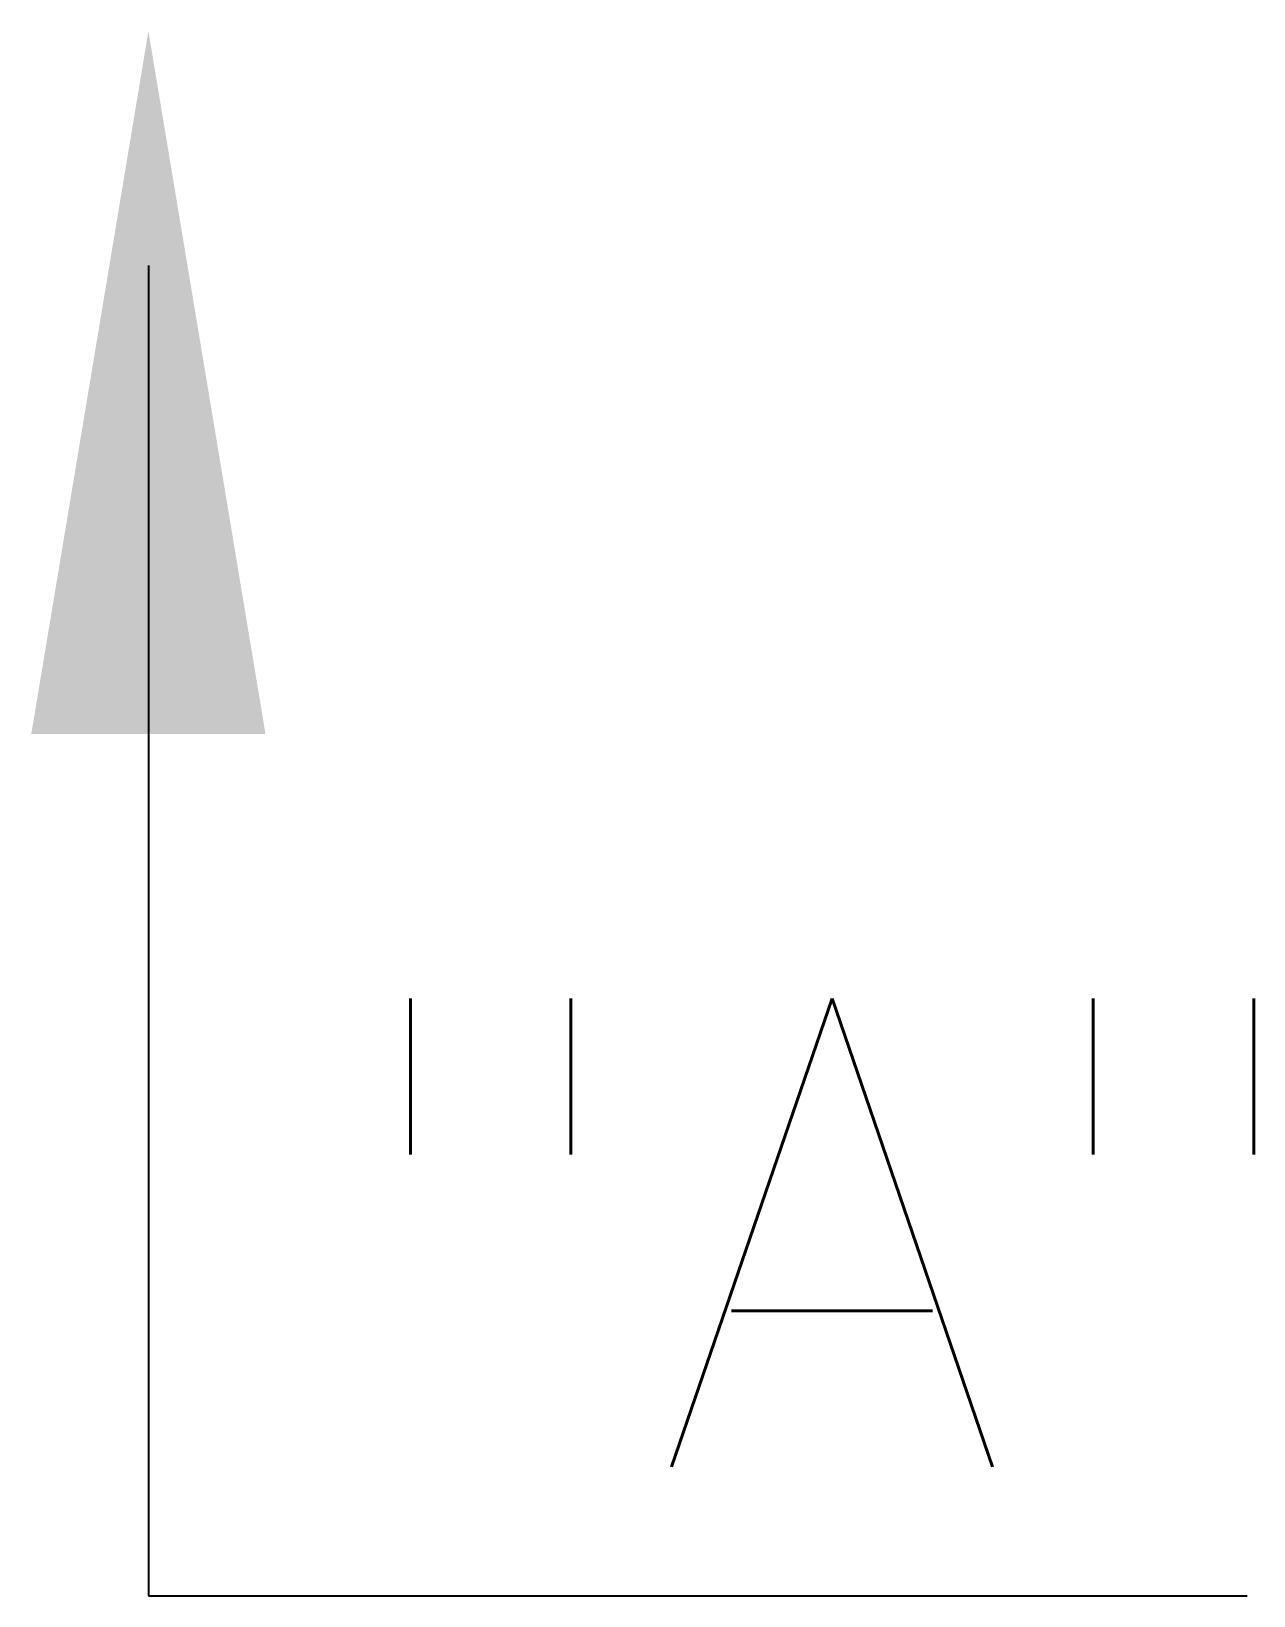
# Model space of a CAD drawing. Extents: x 21045.2 to 21058.2, y 18183.5 to 18200.2.
import ezdxf

# ---------------------------------------------------------------- set-up
doc = ezdxf.new("R2010")
doc.units = 0
doc.header["$LTSCALE"] = 4000
doc.layers.add('1C', color=1, linetype='CONTINUOUS')
doc.layers.add('5C', color=3, linetype='CONTINUOUS')
doc.styles.get("Standard").update_dxf_attribs({"font": 'SIMPLEX.shx', "width": 0.7})

msp = doc.modelspace()

# ---------------------------------------------------------------- linework, layer by layer
at = {"layer": '1C', "color": 0}
for p, q in [((21046.444, 18197.672), (21046.444, 18183.478)), ((21046.444, 18183.478), (21058.168, 18183.478))]:
    msp.add_line(p, q, dxfattribs=at)
msp.add_solid([(21045.194, 18192.672), (21047.694, 18192.672), (21046.444, 18200.172)], dxfattribs=at)

# ---------------------------------------------------------------- texts
at = {"layer": '5C', "color": 0}
msp.add_text('"A"', height=5, dxfattribs=at).set_placement((21048.382, 18184.852))

doc.saveas('drawing.dxf')
